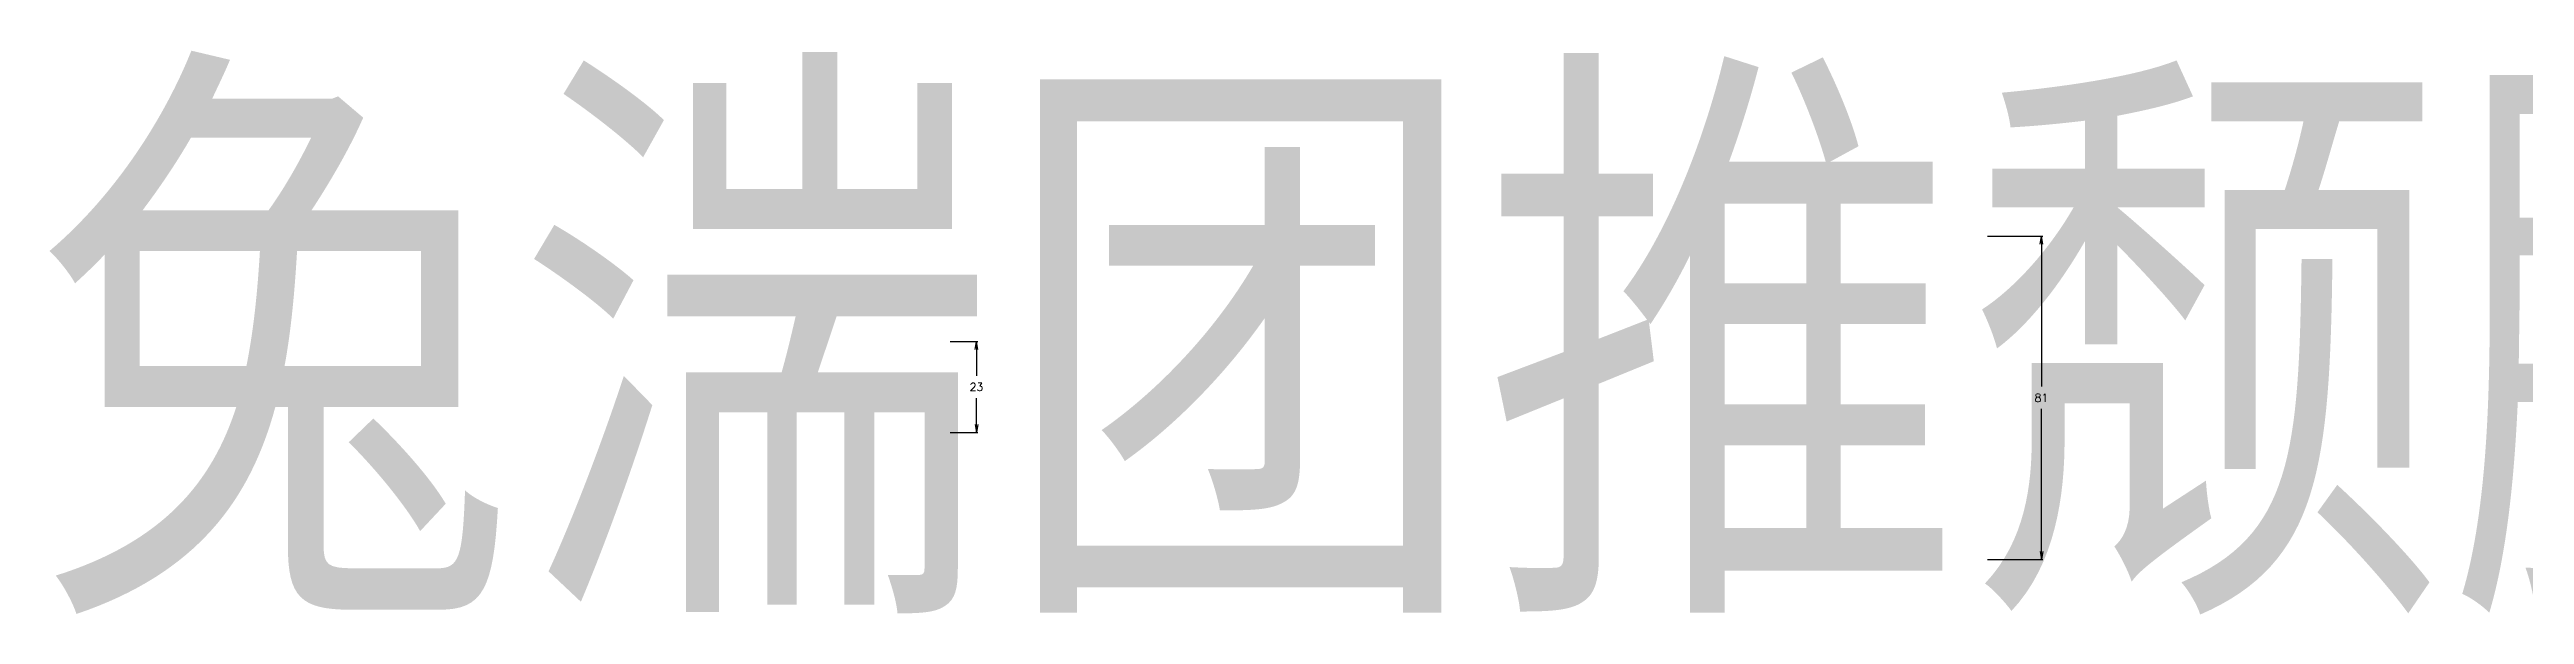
# Model space of a CAD drawing. Header units: millimetres. Extents: x 57484 to 62949, y 20083 to 192180.
# Drawn here: x 57489 to 58108, y 121928 to 122069 of the extents above; entities that cross this region are included whole.
import ezdxf

# ---------------------------------------------------------------- set-up
doc = ezdxf.new("R2010")
doc.units = ezdxf.units.MM
doc.header["$MEASUREMENT"] = 0
doc.styles.add('border', font='simplex.shx', dxfattribs={"bigfont": 'border.shx'})
doc.styles.add('chin2', font='simplex.shx', dxfattribs={"bigfont": 'chin2.shx'})
doc.dimstyles.get("Standard").update_dxf_attribs({"dimscale": 2, "dimtxt": 1, "dimasz": 1, "dimexe": 0.18, "dimexo": 0.0625, "dimgap": 0.9, "dimtad": 0, "dimtih": 1, "dimtoh": 1, "dimdec": 0, "dimzin": 12, "dimdsep": 46, "dimtxsty": 'chin2', "dimblk": 'OPEN', "dimcen": 1, "dimadec": 0, "dimazin": 3, "dimtfac": 1, "dimtdec": 0, "dimtofl": 0, "dimtmove": 0, "dimatfit": 3, "dimldrblk": 'OPEN', "dimfxl": 1, "dimtolj": 1, "dimtzin": 0, "dimarcsym": 0})

# ---------------------------------------------------------------- blocks, each defined once
blk = doc.blocks.new('_Open')
at = {"color": 0, "linetype": 'ByBlock', "lineweight": -2}
for p, q in [((-1, 0.17), (0, 0)), ((-1, -0.17), (0, 0)), ((0, 0), (-1, 0))]:
    blk.add_line(p, q, dxfattribs=at)
blk = doc.blocks.new('*D104')
at = {"color": 0, "lineweight": -2, "transparency": 16777216}
for p, q in [((57714.13, 121996.3), (57721.03, 121996.3)), ((57720.67, 121994.3), (57720.67, 121987.72)), ((57720.67, 121975.53), (57720.67, 121982.12)), ((57714.13, 121973.53), (57721.03, 121973.53))]:
    blk.add_line(p, q, dxfattribs=at)
at = {"layer": 'Defpoints', "color": 0, "transparency": 16777216}
for p in [(57714.01, 121996.3), (57720.67, 121996.3), (57714.01, 121973.53)]:
    blk.add_point(p, dxfattribs=at)
at = {"color": 0, "lineweight": -2, "transparency": 16777216, "xscale": 2, "yscale": 2, "zscale": 2}
for p, rotation in [((57720.67, 121996.3), 90), ((57720.67, 121973.53), 270)]:
    blk.add_blockref('_Open', p, dxfattribs=dict(at, rotation=rotation))
at = {"color": 0, "transparency": 16777216, "insert": (57720.67, 121984.92), "char_height": 2, "attachment_point": 5, "style": 'chin2'}
blk.add_mtext('\\A1;23', dxfattribs=at)
blk = doc.blocks.new('*D106')
at = {"color": 0, "lineweight": -2, "transparency": 16777216}
for p, q in [((57973.42, 122022.69), (57987.23, 122022.69)), ((57986.87, 122020.69), (57986.87, 121985.02)), ((57986.87, 121943.76), (57986.87, 121979.42)), ((57973.42, 121941.76), (57987.23, 121941.76))]:
    blk.add_line(p, q, dxfattribs=at)
at = {"layer": 'Defpoints', "color": 0, "transparency": 16777216}
for p in [(57973.29, 122022.69), (57973.29, 121941.76), (57986.87, 121941.76)]:
    blk.add_point(p, dxfattribs=at)
at = {"color": 0, "lineweight": -2, "transparency": 16777216, "xscale": 2, "yscale": 2, "zscale": 2}
for p, rotation in [((57986.87, 122022.69), 90), ((57986.87, 121941.76), 270)]:
    blk.add_blockref('_Open', p, dxfattribs=dict(at, rotation=rotation))
at = {"color": 0, "transparency": 16777216, "insert": (57986.87, 121982.22), "char_height": 2, "attachment_point": 5, "style": 'chin2'}
blk.add_mtext('\\A1;81', dxfattribs=at)

msp = doc.modelspace()

# ---------------------------------------------------------------- texts
at = {"color": 4, "style": 'border'}
msp.add_text('兔湍团推颓腿蜕褪退吞屯臀拖托脱鸵陀驮驼椭', height=127, dxfattribs=at).set_placement((57485.09, 121928.42))

# ---------------------------------------------------------------- dimensions: what is measured, and where the dimension line sits
for base, p1, p2, picture, middle in [((57986.87, 121941.76), (57973.29, 122022.69), (57973.29, 121941.76), '*D106', (57986.87, 121982.22)), ((57720.67, 121996.3), (57714.01, 121973.53), (57714.01, 121996.3), '*D104', (57720.67, 121984.92))]:
    dim = msp.add_linear_dim(base=base, p1=p1, p2=p2, angle=90, dimstyle='Standard')
    dim.commit()
    dim.dimension.update_dxf_attribs({"geometry": picture, "text_midpoint": middle})

doc.saveas('drawing.dxf')
